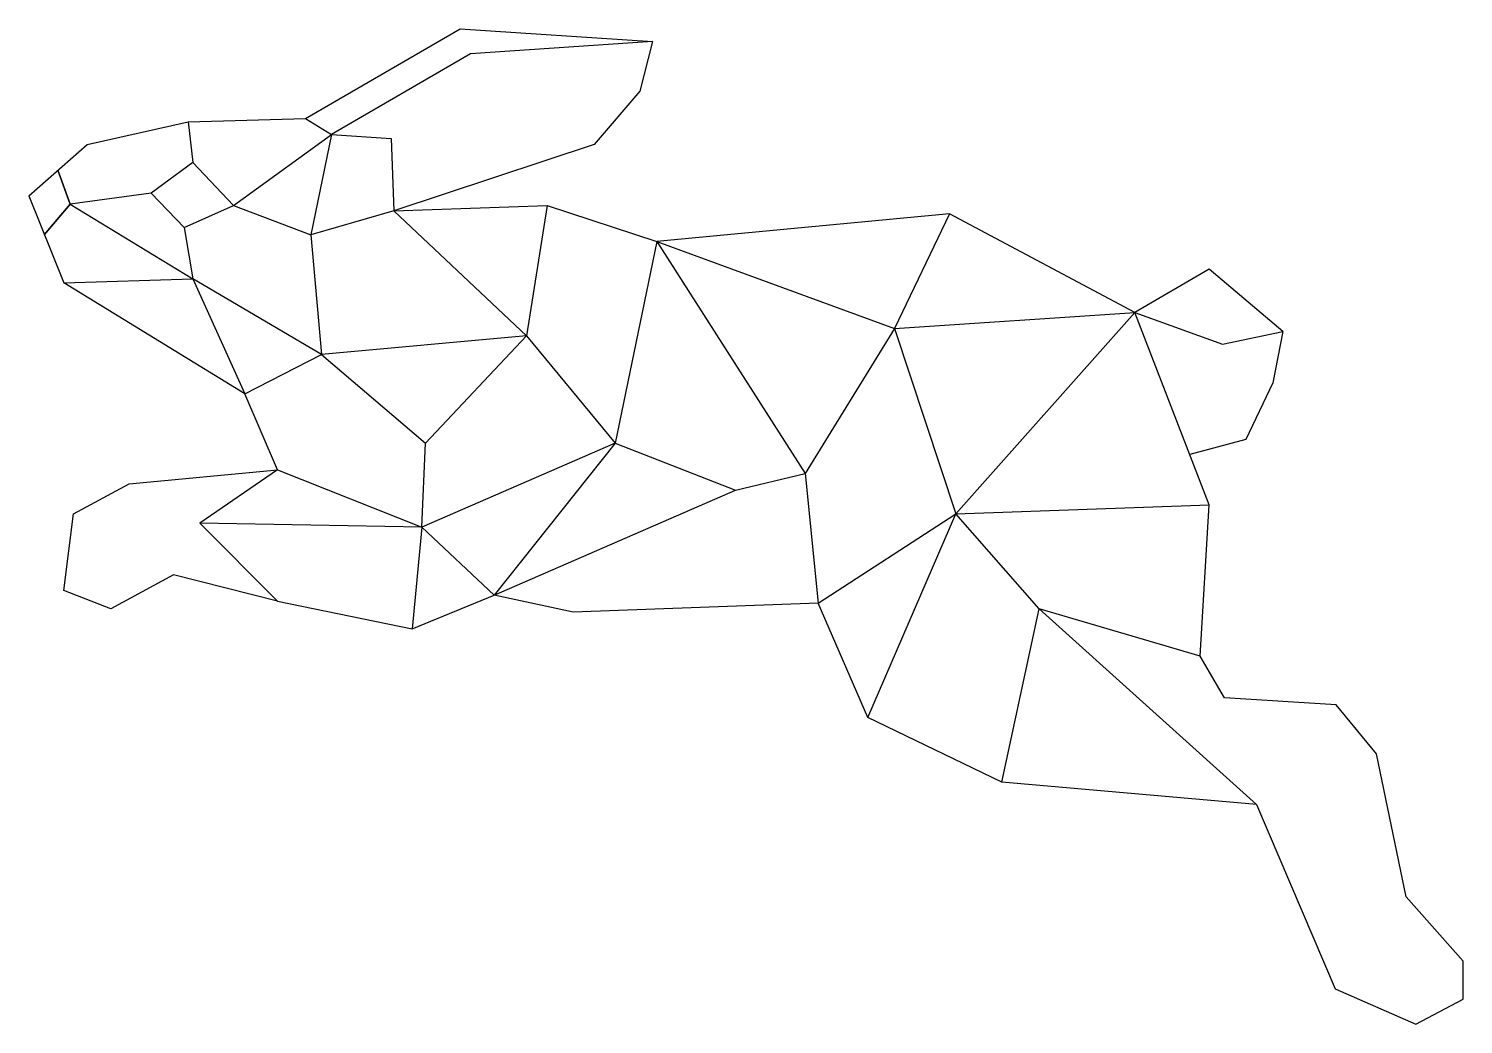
# Model space of a CAD drawing. Header units: millimetres. Extents: x 71 to 323, y 58 to 234.
import ezdxf

# ---------------------------------------------------------------- set-up
doc = ezdxf.new("R2010")
doc.units = ezdxf.units.MM

msp = doc.modelspace()

# ---------------------------------------------------------------- linework, layer by layer
at = {"color": 7, "linetype": 'Continuous'}
for p, q in [((119.45, 217.84), (146.71, 233.63)), ((146.71, 233.63), (180.56, 231.37)), ((180.56, 231.37), (148.52, 229.19)), ((180.56, 231.37), (178.35, 222.65)), ((148.52, 229.19), (124.03, 215.01)), ((178.35, 222.65), (170.33, 213.25)), ((98.79, 217.23), (119.45, 217.84)), ((119.45, 217.84), (124.03, 215.01)), ((81.02, 213.25), (98.79, 217.23)), ((98.79, 217.23), (99.6, 210.09)), ((106.78, 202.53), (124.03, 215.01)), ((124.03, 215.01), (120.38, 197.36)), ((124.03, 215.01), (134.56, 214.31)), ((70.7, 204.21), (81.02, 213.25)), ((134.56, 214.31), (135.02, 201.55)), ((170.33, 213.25), (135.02, 201.55)), ((99.6, 210.09), (92.28, 204.65)), ((106.78, 202.53), (99.6, 210.09)), ((78.03, 202.76), (75.86, 208.73)), ((75.86, 208.73), (78.03, 202.76)), ((70.7, 204.21), (76.87, 188.9)), ((78.03, 202.76), (73.43, 197.36)), ((73.43, 197.36), (78.03, 202.76)), ((92.28, 204.65), (78.03, 202.76)), ((78.03, 202.76), (99.6, 189.57)), ((92.28, 204.65), (98.1, 198.61)), ((98.1, 198.61), (106.78, 202.53)), ((106.78, 202.53), (120.38, 197.36)), ((135.02, 201.55), (162.02, 202.53)), ((162.02, 202.53), (158.41, 179.55)), ((162.02, 202.53), (181.35, 196.17)), ((135.02, 201.55), (120.38, 197.36)), ((158.41, 179.55), (135.02, 201.55)), ((232.89, 201.04), (181.35, 196.17)), ((232.89, 201.04), (223.19, 180.86)), ((265.56, 183.65), (232.89, 201.04)), ((98.1, 198.61), (99.6, 189.57)), ((120.38, 197.36), (122.3, 176.26)), ((181.35, 196.17), (174, 160.64)), ((181.35, 196.17), (207.46, 155.34)), ((181.35, 196.17), (223.19, 180.86)), ((76.87, 188.9), (99.6, 189.57)), ((122.3, 176.26), (99.6, 189.57)), ((99.6, 189.57), (108.76, 169.32)), ((278.64, 191.29), (265.56, 183.65)), ((291.59, 180.29), (278.64, 191.29)), ((108.76, 169.32), (76.87, 188.9)), ((223.19, 180.86), (265.56, 183.65)), ((265.56, 183.65), (233.99, 148.18)), ((278.64, 149.79), (265.56, 183.65)), ((265.56, 183.65), (280.97, 178.07)), ((158.41, 179.55), (122.3, 176.26)), ((140.61, 160.64), (158.41, 179.55)), ((158.41, 179.55), (174, 160.64)), ((223.19, 180.86), (207.46, 155.34)), ((223.19, 180.86), (233.99, 148.18)), ((280.97, 178.07), (291.59, 180.29)), ((291.59, 180.29), (289.84, 171.29)), ((108.76, 169.32), (122.3, 176.26)), ((122.3, 176.26), (140.61, 160.64)), ((114.55, 155.97), (108.76, 169.32)), ((289.84, 171.29), (285.11, 161.31)), ((174, 160.64), (139.94, 145.87)), ((139.94, 145.87), (140.61, 160.64)), ((174, 160.64), (152.69, 133.88)), ((174, 160.64), (195.21, 152.35)), ((285.11, 161.31), (275.23, 158.63)), ((88.37, 153.49), (114.55, 155.97)), ((114.55, 155.97), (100.82, 146.59)), ((114.55, 155.97), (139.94, 145.87)), ((195.21, 152.35), (207.46, 155.34)), ((207.46, 155.34), (209.75, 132.45)), ((78.6, 148.18), (88.37, 153.49)), ((152.69, 133.88), (195.21, 152.35)), ((233.99, 148.18), (278.64, 149.79)), ((277.04, 123.16), (278.64, 149.79)), ((76.87, 134.7), (78.6, 148.18)), ((139.94, 145.87), (100.82, 146.59)), ((100.82, 146.59), (114.55, 132.81)), ((209.75, 132.45), (233.99, 148.18)), ((218.5, 112.32), (233.99, 148.18)), ((248.67, 131.46), (233.99, 148.18)), ((139.94, 145.87), (138.26, 127.94)), ((152.69, 133.88), (139.94, 145.87)), ((96.18, 137.45), (85.16, 131.46)), ((114.55, 132.81), (96.18, 137.45)), ((85.16, 131.46), (76.87, 134.7)), ((114.55, 132.81), (138.26, 127.94)), ((138.26, 127.94), (152.69, 133.88)), ((166.6, 130.89), (152.69, 133.88)), ((209.75, 132.45), (166.6, 130.89)), ((218.5, 112.32), (209.75, 132.45)), ((242.11, 100.96), (248.67, 131.46)), ((248.67, 131.46), (286.94, 97)), ((277.04, 123.16), (248.67, 131.46)), ((281.31, 115.79), (277.04, 123.16)), ((300.99, 114.6), (281.31, 115.79)), ((308.09, 105.97), (300.99, 114.6)), ((242.11, 100.96), (218.5, 112.32)), ((313.35, 80.77), (308.09, 105.97)), ((286.94, 97), (242.11, 100.96)), ((286.94, 97), (300.82, 64.58)), ((323.4, 69.46), (313.35, 80.77)), ((323.4, 62.75), (323.4, 69.46)), ((300.82, 64.58), (315.01, 58.32)), ((315.01, 58.32), (323.4, 62.75))]:
    msp.add_line(p, q, dxfattribs=at)

doc.saveas('drawing.dxf')
